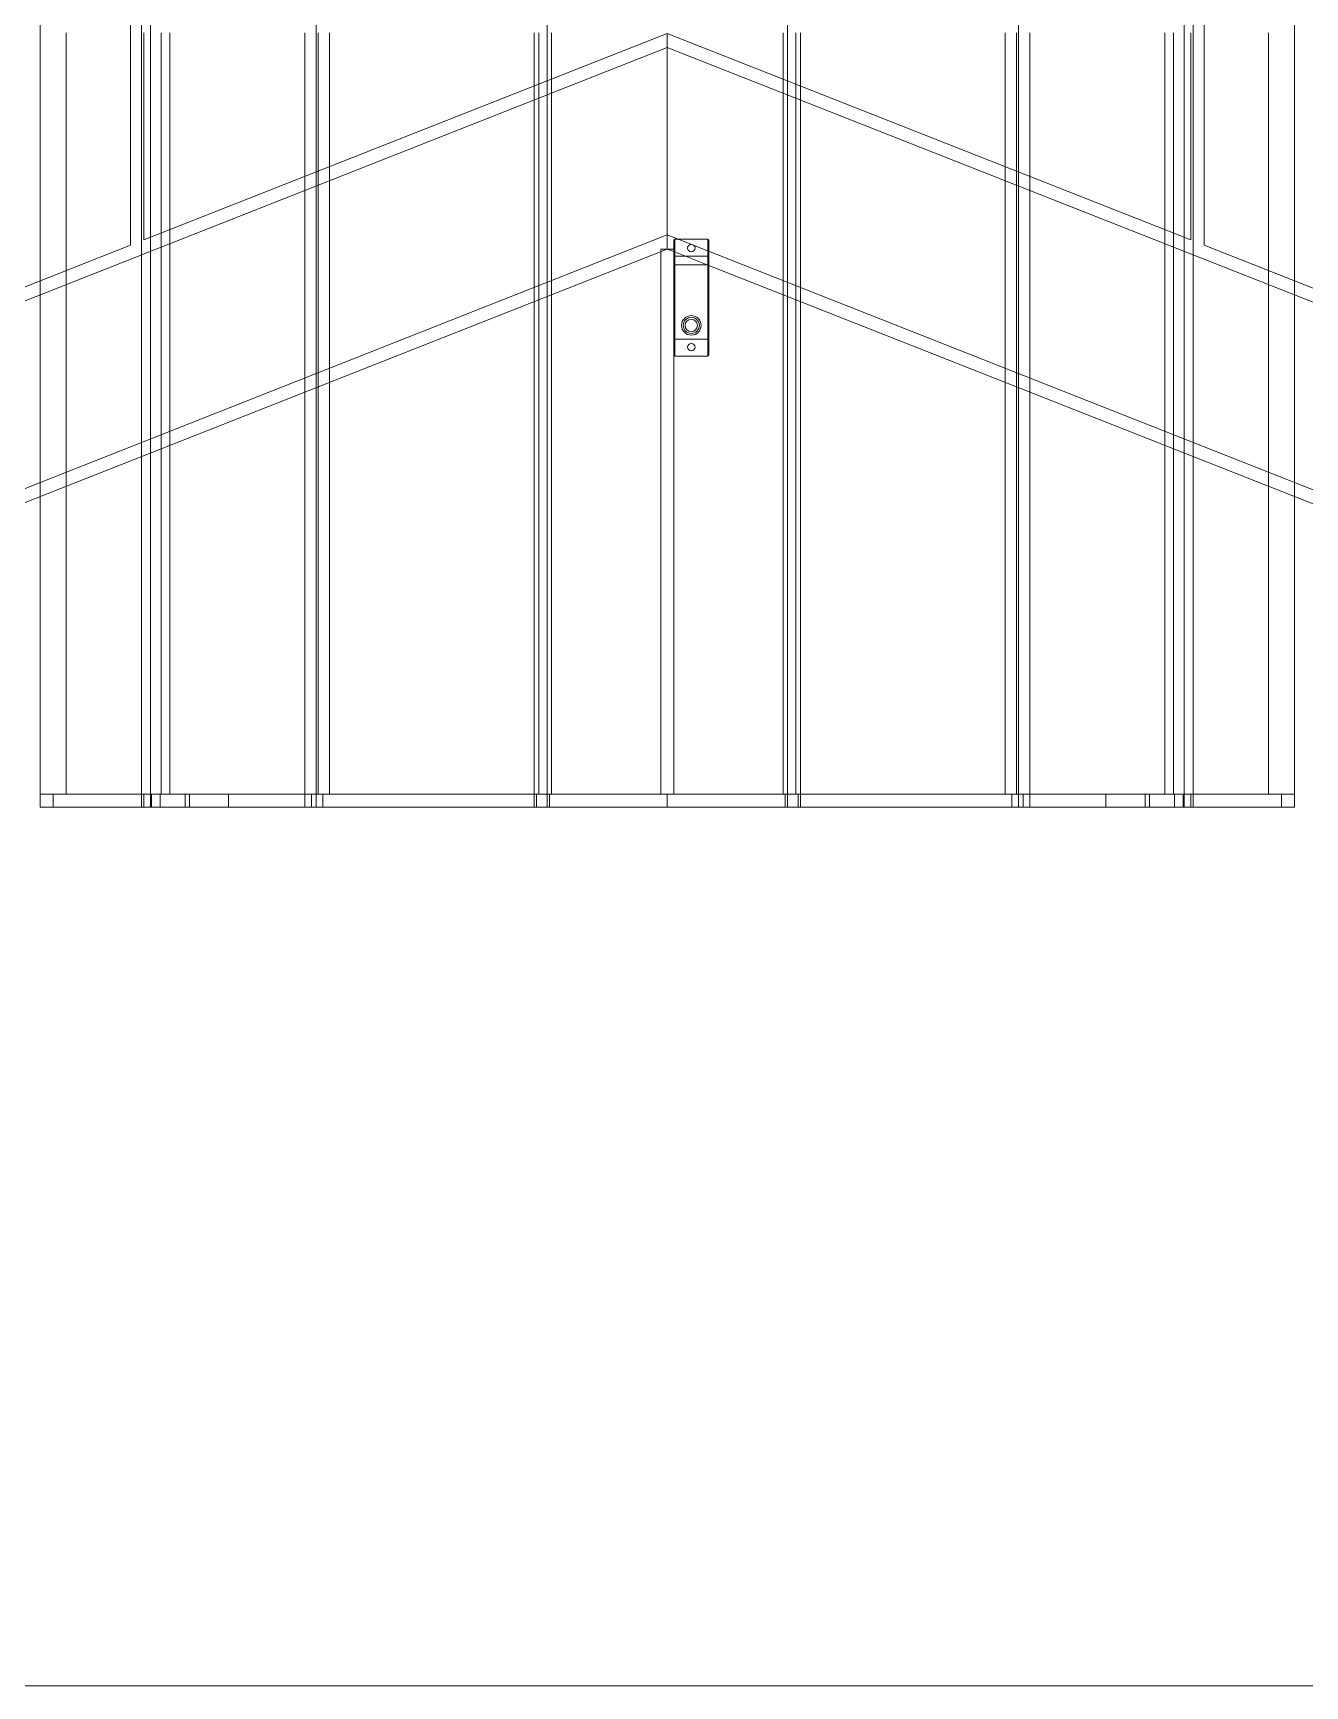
# Model space of a CAD drawing. Header units: millimetres. Extents: x 397 to 2266, y 265 to 907.
# Drawn here: x 807.6 to 1099.1, y 264.7 to 643.7 of the extents above; entities that cross this region are included whole.
import ezdxf

# ---------------------------------------------------------------- set-up
doc = ezdxf.new("R2010")
doc.units = ezdxf.units.MM

msp = doc.modelspace()

# ---------------------------------------------------------------- linework, layer by layer
at = {"color": 7, "linetype": 'Continuous', "lineweight": 0}
for p, q in [((829.97, 595.08), (829.97, 858.67)), ((1075.97, 595.08), (1075.97, 858.67)), ((809.22, 841.18), (809.22, 537.44)), ((832.5, 841.18), (832.5, 546.63)), ((834.52, 841.18), (834.52, 466.18)), ((872.51, 841.18), (872.51, 466.18)), ((925.42, 841.18), (925.42, 466.18)), ((980.52, 841.18), (980.52, 466.18)), ((1033.43, 841.18), (1033.43, 466.18)), ((1071.43, 841.18), (1071.43, 466.18)), ((1073.45, 841.18), (1073.45, 546.63)), ((1096.72, 841.18), (1096.72, 537.44)), ((815.22, 539.81), (815.22, 643.78)), ((832.97, 596.27), (832.97, 643.78)), ((952.97, 643.64), (832.97, 596.27)), ((836.94, 597.83), (836.94, 643.78)), ((838.96, 598.63), (838.96, 643.78)), ((869.92, 643.78), (869.92, 610.85)), ((872.93, 612.04), (872.93, 643.78)), ((875.53, 613.07), (875.53, 643.78)), ((922.47, 643.78), (922.47, 631.59)), ((923.5, 632), (923.5, 643.78)), ((926.45, 633.17), (926.45, 643.78)), ((952.97, 594.18), (952.97, 643.64)), ((952.97, 643.64), (1072.97, 596.27)), ((979.49, 633.17), (979.49, 643.78)), ((982.45, 632), (982.45, 643.78)), ((983.48, 643.78), (983.48, 631.59)), ((1030.42, 613.07), (1030.42, 643.78)), ((1033.01, 612.04), (1033.01, 643.78)), ((1036.03, 643.78), (1036.03, 610.85)), ((1066.99, 598.63), (1066.99, 643.78)), ((1069.01, 597.83), (1069.01, 643.78)), ((1072.97, 596.27), (1072.97, 643.78)), ((1090.72, 539.81), (1090.72, 643.78)), ((453.36, 443.2), (952.97, 640.41)), ((1452.58, 443.2), (952.97, 640.41)), ((926.45, 583.71), (926.45, 633.17)), ((979.49, 583.71), (979.49, 633.17)), ((922.47, 631.59), (922.47, 582.14)), ((923.5, 582.55), (923.5, 632)), ((982.45, 582.55), (982.45, 632)), ((983.48, 631.59), (983.48, 582.14)), ((869.92, 610.85), (869.92, 561.4)), ((872.93, 562.59), (872.93, 612.04)), ((875.53, 563.61), (875.53, 613.07)), ((1030.42, 563.61), (1030.42, 613.07)), ((1033.01, 562.59), (1033.01, 612.04)), ((1036.03, 610.85), (1036.03, 561.4)), ((452.97, 400.04), (952.97, 597.41)), ((785.97, 577.72), (829.97, 595.08)), ((836.94, 548.38), (836.94, 597.83)), ((838.96, 549.18), (838.96, 598.63)), ((1452.97, 400.04), (952.97, 597.41)), ((954.47, 592.34), (954.47, 596.25)), ((954.67, 596.45), (954.67, 592.54)), ((954.67, 596.45), (962.27, 596.45)), ((954.67, 592.54), (954.67, 596.45)), ((962.27, 592.54), (962.27, 596.45)), ((962.27, 596.45), (962.27, 592.54)), ((962.47, 596.25), (962.47, 592.34)), ((1066.99, 549.18), (1066.99, 598.63)), ((1069.01, 548.38), (1069.01, 597.83)), ((1119.97, 577.72), (1075.97, 595.08)), ((452.97, 396.81), (952.97, 594.18)), ((951.47, 594.18), (951.47, 469.18)), ((951.47, 594.18), (954.47, 594.18)), ((954.47, 593.59), (952.97, 594.18)), ((962.47, 590.43), (954.47, 593.59)), ((954.47, 590.46), (954.47, 592.34)), ((954.67, 592.54), (954.67, 590.54)), ((954.67, 592.54), (962.27, 592.54)), ((954.67, 573.54), (954.67, 592.54)), ((962.27, 590.54), (962.27, 592.54)), ((962.27, 592.54), (962.27, 573.54)), ((962.47, 592.34), (962.47, 590.46)), ((954.47, 573.74), (954.47, 590.46)), ((954.67, 590.54), (954.67, 573.54)), ((962.27, 590.54), (954.67, 590.54)), ((962.27, 573.54), (962.27, 590.54)), ((962.47, 590.46), (962.47, 573.74)), ((1452.97, 396.81), (962.47, 590.43)), ((926.45, 469.18), (926.45, 583.71)), ((979.49, 469.18), (979.49, 583.71)), ((922.47, 582.14), (922.47, 469.18)), ((923.5, 469.18), (923.5, 582.55)), ((982.45, 469.18), (982.45, 582.55)), ((983.48, 582.14), (983.48, 469.18)), ((954.47, 569.83), (954.47, 573.74)), ((954.67, 573.54), (962.27, 573.54)), ((954.67, 573.54), (954.67, 569.63)), ((954.67, 569.63), (954.67, 573.54)), ((962.27, 569.63), (962.27, 573.54)), ((962.27, 573.54), (962.27, 569.63)), ((962.47, 573.74), (962.47, 569.83)), ((954.47, 569.83), (954.47, 469.18)), ((962.27, 569.63), (954.67, 569.63)), ((869.92, 561.4), (869.92, 469.18)), ((872.93, 469.18), (872.93, 562.59)), ((875.53, 469.18), (875.53, 563.61)), ((1030.42, 469.18), (1030.42, 563.61)), ((1033.01, 469.18), (1033.01, 562.59)), ((1036.03, 561.4), (1036.03, 469.18)), ((832.5, 546.63), (832.5, 469.18)), ((836.94, 469.18), (836.94, 548.38)), ((838.96, 469.18), (838.96, 549.18)), ((1066.99, 469.18), (1066.99, 549.18)), ((1069.01, 469.18), (1069.01, 548.38)), ((1073.45, 546.63), (1073.45, 469.18)), ((815.22, 469.18), (815.22, 539.81)), ((1090.72, 469.18), (1090.72, 539.81)), ((809.22, 537.44), (809.22, 466.18)), ((1096.72, 537.44), (1096.72, 466.18)), ((812.22, 469.18), (809.22, 469.18)), ((809.22, 466.18), (812.22, 466.18)), ((812.22, 469.18), (812.22, 466.18)), ((832.97, 469.18), (812.22, 469.18)), ((812.22, 469.18), (815.22, 469.18)), ((832.97, 466.18), (812.22, 466.18)), ((832.48, 469.18), (832.48, 466.18)), ((832.5, 469.18), (832.5, 466.18)), ((832.97, 469.18), (832.97, 466.18)), ((952.97, 469.18), (832.97, 469.18)), ((952.97, 466.18), (832.97, 466.18)), ((834.52, 469.18), (834.52, 466.18)), ((834.72, 469.18), (834.72, 466.18)), ((836.74, 469.18), (836.74, 466.18)), ((842.44, 469.18), (842.44, 466.18)), ((843.47, 469.18), (843.47, 466.18)), ((852.44, 469.18), (852.44, 466.18)), ((869.89, 469.18), (869.89, 466.18)), ((869.92, 469.18), (869.92, 466.18)), ((871.43, 469.18), (871.43, 466.18)), ((872.51, 469.18), (872.51, 466.18)), ((874.02, 469.18), (874.02, 466.18)), ((922.42, 469.18), (922.42, 466.18)), ((922.47, 469.18), (922.47, 466.18)), ((922.98, 469.18), (922.98, 466.18)), ((925.42, 469.18), (925.42, 466.18)), ((925.94, 469.18), (925.94, 466.18)), ((951.47, 469.18), (954.47, 469.18)), ((952.97, 469.18), (952.97, 466.18)), ((952.97, 469.18), (1072.97, 469.18)), ((952.97, 466.18), (1072.97, 466.18)), ((980.01, 469.18), (980.01, 466.18)), ((980.52, 469.18), (980.52, 466.18)), ((982.96, 469.18), (982.96, 466.18)), ((983.48, 469.18), (983.48, 466.18)), ((983.53, 469.18), (983.53, 466.18)), ((1031.92, 469.18), (1031.92, 466.18)), ((1033.43, 469.18), (1033.43, 466.18)), ((1034.52, 469.18), (1034.52, 466.18)), ((1036.03, 469.18), (1036.03, 466.18)), ((1036.06, 469.18), (1036.06, 466.18)), ((1053.5, 469.18), (1053.5, 466.18)), ((1062.47, 469.18), (1062.47, 466.18)), ((1063.5, 466.18), (1063.5, 469.18)), ((1069.21, 469.18), (1069.21, 466.18)), ((1071.23, 469.18), (1071.23, 466.18)), ((1071.43, 469.18), (1071.43, 466.18)), ((1072.97, 469.18), (1072.97, 466.18)), ((1072.97, 469.18), (1093.72, 469.18)), ((1072.97, 466.18), (1093.72, 466.18)), ((1073.45, 469.18), (1073.45, 466.18)), ((1073.46, 469.18), (1073.46, 466.18)), ((1093.72, 469.18), (1090.72, 469.18)), ((1093.72, 469.18), (1093.72, 466.18)), ((1093.72, 469.18), (1096.72, 469.18)), ((1096.72, 466.18), (1093.72, 466.18))]:
    msp.add_line(p, q, dxfattribs=at)
for centre, radius in [((958.47, 594.4), 0.854), ((958.47, 576.69), 2.24), ((958.47, 576.69), 1.84), ((958.47, 576.69), 1.41), ((958.47, 571.68), 0.854)]:
    msp.add_circle(centre, radius, dxfattribs=at)
for centre, start, end in [((954.67, 596.25), 90, 180), ((962.27, 596.25), 0, 90), ((954.67, 592.34), 90, 180), ((962.27, 592.34), 0, 90), ((954.67, 573.74), 180, 270), ((962.27, 573.74), 270, 0), ((954.67, 569.83), 180, 270), ((962.27, 569.83), 270, 0)]:
    msp.add_arc(centre, 0.2, start, end, dxfattribs=at)
for centre, start_param, end_param in [((954.67, 590.46), 1.570796, 3.141593), ((962.27, 590.46), 0, 1.570796)]:
    msp.add_ellipse(centre, major_axis=(0.2, 0), ratio=0.414214, start_param=start_param, end_param=end_param, dxfattribs=at)
msp.add_3dface([(397.01, 906.51), (1502.15, 906.51), (1502.15, 264.72), (397.01, 264.72)], dxfattribs=at)

doc.saveas('drawing.dxf')
